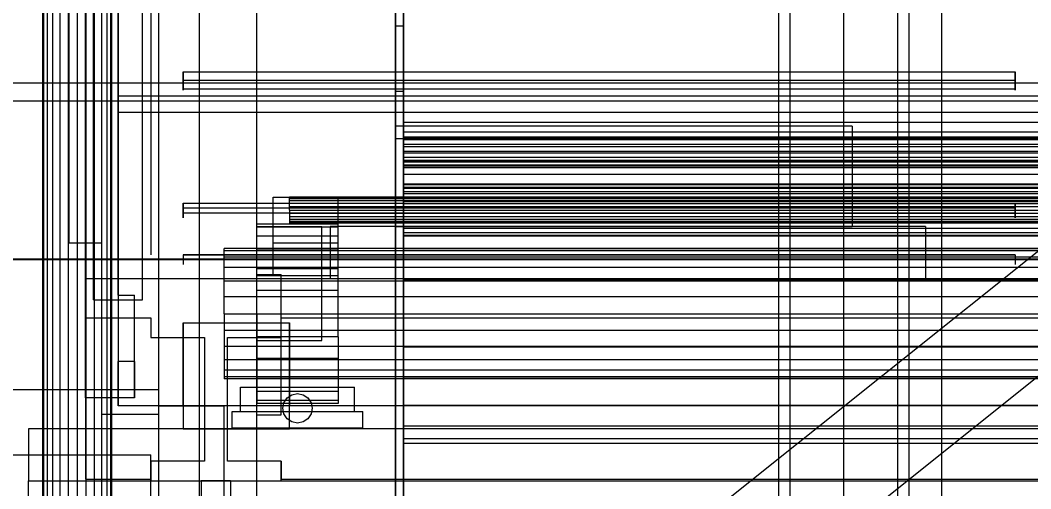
# Model space of a CAD drawing. Header units: millimetres. Extents: x -2500 to 58855, y -53268 to 6837.
# Drawn here: x -1485 to -865, y -34741 to -34454 of the extents above; entities that cross this region are included whole.
import ezdxf

# ---------------------------------------------------------------- set-up
doc = ezdxf.new("R2010")
doc.units = ezdxf.units.MM
for name, color, linetype, lineweight in [('COTAS_O', 1, 'Continuous', 0), ('COTAS_P', 1, 'Continuous', 0), ('COTAS_R', 1, 'Continuous', 0), ('frontal_briquetadora', 7, 'Continuous', 0), ('frontal_C01', 7, 'Continuous', 0), ('frontal_mezcladora', 7, 'Continuous', 0), ('frontal_secador', 7, 'Continuous', 0), ('frontal_tolva', 7, 'Continuous', 0)]:
    doc.layers.add(name, color=color, linetype=linetype, lineweight=lineweight)
doc.dimstyles.new('R19_100', dxfattribs={"dimtxt": 250, "dimasz": 150, "dimexe": 150, "dimexo": 80, "dimgap": 100, "dimtad": 1, "dimtih": 1, "dimtoh": 1, "dimdsep": 46, "dimcen": 0.09, "dimadec": 0, "dimazin": 0, "dimtfac": 1, "dimtdec": 4, "dimtofl": 0, "dimtmove": 0, "dimatfit": 3, "dimfxl": 1, "dimtolj": 1, "dimtzin": 0, "dimarcsym": 0})

# ---------------------------------------------------------------- blocks, each defined once
blk = doc.blocks.new('*D37')
at = {"layer": 'COTAS_R', "color": 0, "lineweight": -2, "transparency": 16777216}
for p, q in [((-1750, -35420), (-1750, -34450)), ((2600, -35420), (2600, -34450)), ((-1600, -34600), (2450, -34600))]:
    blk.add_line(p, q, dxfattribs=at)
at = {"layer": 'COTAS_R', "color": 0, "transparency": 16777216}
for points in [[(-1600, -34575), (-1600, -34625), (-1750, -34600)], [(2450, -34575), (2450, -34625), (2600, -34600)]]:
    blk.add_solid(points, dxfattribs=at)
at = {"layer": 'Defpoints', "color": 0, "transparency": 16777216}
for p in [(2600, -34600), (-1750, -35500), (2600, -35500)]:
    blk.add_point(p, dxfattribs=at)
blk = doc.blocks.new('*D44')
at = {"layer": 'COTAS_O', "color": 0, "lineweight": -2, "transparency": 16777216}
for p, q in [((-1400, -33700), (-630, -33700)), ((-780, -35850), (-780, -33850)), ((-1400, -36000), (-630, -36000))]:
    blk.add_line(p, q, dxfattribs=at)
at = {"layer": 'COTAS_O', "color": 0, "transparency": 16777216}
for points in [[(-805, -33850), (-755, -33850), (-780, -33700)], [(-805, -35850), (-755, -35850), (-780, -36000)]]:
    blk.add_solid(points, dxfattribs=at)
at = {"layer": 'Defpoints', "color": 0, "transparency": 16777216}
for p in [(-1480, -33700), (-780, -33700), (-1480, -36000)]:
    blk.add_point(p, dxfattribs=at)
blk = doc.blocks.new('*D46')
at = {"layer": 'COTAS_P', "color": 0, "lineweight": -2, "transparency": 16777216}
for p, q in [((-1320, -33000), (-550, -33000)), ((-700, -35850), (-700, -33150)), ((-1320, -36000), (-550, -36000))]:
    blk.add_line(p, q, dxfattribs=at)
at = {"layer": 'COTAS_P', "color": 0, "transparency": 16777216}
for points in [[(-725, -33150), (-675, -33150), (-700, -33000)], [(-725, -35850), (-675, -35850), (-700, -36000)]]:
    blk.add_solid(points, dxfattribs=at)
at = {"layer": 'Defpoints', "color": 0, "transparency": 16777216}
for p in [(-1400, -33000), (-700, -33000), (-1400, -36000)]:
    blk.add_point(p, dxfattribs=at)

msp = doc.modelspace()

# ---------------------------------------------------------------- linework, layer by layer
at = {"layer": 'frontal_briquetadora'}
for p, q in [((-1425, -34345), (-1425, -34510)), ((-1425, -34500), (-1425, -34345)), ((-1445, -34685), (-1445, -34350)), ((-1425, -34350), (-1425, -34685)), ((-1445, -34685), (-1445, -34420.934)), ((-1425, -34622.143), (-1425, -34420.934)), ((-1445, -34436.107), (-1445, -34685)), ((-1425, -34436.107), (-1425, -34662.857)), ((-1450, -34441.832), (-1450, -34460.24)), ((-1405, -34441.832), (-1405, -34460.24)), ((-1405, -34441.964), (-1405, -34460.706)), ((-1450, -34460.24), (-1450, -34477.746)), ((-1405, -34460.24), (-1405, -34477.746)), ((-1405, -34460.706), (-1405, -34478.788)), ((-1450, -34477.746), (-1450, -34494.147)), ((-1405, -34477.746), (-1405, -34494.147)), ((-1405, -34478.788), (-1405, -34496.056)), ((-1385, -34485.162), (-875, -34485.162)), ((-1385, -34486.667), (-1385, -34485.162)), ((-1385, -34485.162), (-1385, -34485.664)), ((-1385, -34486.971), (-1385, -34485.162)), ((-1385, -34485.664), (-1385, -34486.275)), ((-1385, -34486.275), (-1385, -34486.98)), ((-1385, -34488.165), (-1385, -34486.667)), ((-1385, -34489.47), (-1385, -34486.971)), ((-1385, -34486.98), (-1385, -34487.764)), ((-1385, -34487.764), (-1385, -34488.609)), ((-1385, -34489.657), (-1385, -34488.165)), ((-1385, -34488.609), (-1385, -34489.494)), ((-875, -34486.667), (-875, -34485.162)), ((-875, -34485.162), (-875, -34485.664)), ((-875, -34486.971), (-875, -34485.162)), ((-875, -34485.664), (-875, -34486.275)), ((-875, -34486.275), (-875, -34486.98)), ((-875, -34488.165), (-875, -34486.667)), ((-875, -34489.47), (-875, -34486.971)), ((-875, -34486.98), (-875, -34487.764)), ((-875, -34487.764), (-875, -34488.609)), ((-875, -34489.657), (-875, -34488.165)), ((-875, -34488.609), (-875, -34489.494)), ((-1450, -34494.147), (-1450, -34509.249)), ((-1405, -34494.147), (-1405, -34509.249)), ((-1385, -34492.157), (-1385, -34489.47)), ((-1385, -34489.494), (-1385, -34490.4)), ((-1385, -34491.141), (-1385, -34489.657)), ((-875, -34490.4), (-1385, -34490.4)), ((-1385, -34490.4), (-1385, -34492.18)), ((-1385, -34492.619), (-1385, -34491.141)), ((-1385, -34494.49), (-1385, -34492.157)), ((-1385, -34492.18), (-1385, -34493.8)), ((-1385, -34494.09), (-1385, -34492.619)), ((-1385, -34493.8), (-1385, -34495.113)), ((-1385, -34495.554), (-1385, -34494.09)), ((-1385, -34495.998), (-1385, -34494.49)), ((-1385, -34495.113), (-1385, -34496.003)), ((-875, -34492.157), (-875, -34489.47)), ((-875, -34489.494), (-875, -34490.4)), ((-875, -34491.141), (-875, -34489.657)), ((-875, -34490.4), (-875, -34492.18)), ((-875, -34492.619), (-875, -34491.141)), ((-875, -34494.49), (-875, -34492.157)), ((-875, -34492.18), (-875, -34493.8)), ((-875, -34494.09), (-875, -34492.619)), ((-875, -34493.8), (-875, -34495.113)), ((-875, -34495.554), (-875, -34494.09)), ((-875, -34495.998), (-875, -34494.49)), ((-875, -34495.113), (-875, -34496.003)), ((-1425, -34622.143), (-1425, -34500)), ((-620, -34500), (-1425, -34500)), ((-1405, -34496.056), (-1405, -34512.364)), ((-1385, -34496.233), (-1385, -34495.554)), ((-1385, -34495.554), (-875, -34495.554)), ((-1385, -34495.554), (-1385, -34496.378)), ((-1385, -34496.378), (-1385, -34495.998)), ((-1385, -34496.003), (-1385, -34496.387)), ((-1385, -34496.387), (-1385, -34496.233)), ((-875, -34496.233), (-875, -34495.554)), ((-875, -34495.554), (-875, -34496.378)), ((-875, -34496.378), (-875, -34495.998)), ((-875, -34496.003), (-875, -34496.387)), ((-875, -34496.387), (-875, -34496.233)), ((-1450, -34509.249), (-1450, -34522.876)), ((-1425, -34510), (-1425, -34690)), ((-620, -34510), (-1425, -34510)), ((-1405, -34509.249), (-1405, -34522.876)), ((-1405, -34512.364), (-1405, -34527.571)), ((-1255, -34518.4), (-1255, -34580)), ((-975, -34518.4), (-1255, -34518.4)), ((-975, -34518.4), (-975, -34580)), ((-1450, -34522.876), (-1450, -34534.867)), ((-1405, -34522.876), (-1405, -34534.867)), ((-1405, -34527.571), (-1405, -34541.548)), ((-1450, -34534.867), (-1450, -34545.083)), ((-1405, -34534.867), (-1405, -34545.083)), ((-1405, -34541.548), (-1405, -34554.176)), ((-1450, -34545.083), (-1450, -34553.403)), ((-1405, -34545.083), (-1405, -34553.403)), ((-1450, -34553.403), (-1450, -34559.73)), ((-1405, -34553.403), (-1405, -34559.73)), ((-1405, -34554.176), (-1405, -34565.346)), ((-1450, -34559.73), (-1450, -34563.989)), ((-1405, -34559.73), (-1405, -34563.989)), ((-1450, -34563.989), (-1450, -34566.132)), ((-1405, -34563.989), (-1405, -34566.132)), ((-1405, -34565.346), (-1405, -34574.965)), ((-1385, -34565.657), (-875, -34565.657)), ((-1385, -34566.549), (-1385, -34565.657)), ((-1385, -34565.657), (-1385, -34566.061)), ((-1385, -34568.221), (-1385, -34565.657)), ((-1385, -34566.061), (-1385, -34566.482)), ((-1385, -34566.482), (-1385, -34566.915)), ((-1385, -34567.43), (-1385, -34566.549)), ((-1385, -34566.915), (-1385, -34567.359)), ((-1385, -34567.359), (-1385, -34567.811)), ((-1385, -34568.299), (-1385, -34567.43)), ((-1385, -34567.811), (-1385, -34568.269)), ((-1385, -34570.888), (-1385, -34568.221)), ((-1385, -34568.269), (-1385, -34568.729)), ((-1385, -34569.157), (-1385, -34568.299)), ((-875, -34568.729), (-1385, -34568.729)), ((-1385, -34568.729), (-1385, -34570.933)), ((-1385, -34570.002), (-1385, -34569.157)), ((-875, -34566.549), (-875, -34565.657)), ((-875, -34565.657), (-875, -34566.061)), ((-875, -34568.221), (-875, -34565.657)), ((-875, -34566.061), (-875, -34566.482)), ((-875, -34566.482), (-875, -34566.915)), ((-875, -34567.43), (-875, -34566.549)), ((-875, -34566.915), (-875, -34567.359)), ((-875, -34567.359), (-875, -34567.811)), ((-875, -34568.299), (-875, -34567.43)), ((-875, -34567.811), (-875, -34568.269)), ((-875, -34570.888), (-875, -34568.221)), ((-875, -34568.269), (-875, -34568.729)), ((-875, -34569.157), (-875, -34568.299)), ((-875, -34568.729), (-875, -34570.933)), ((-875, -34570.002), (-875, -34569.157)), ((-1405, -34574.965), (-1405, -34582.949)), ((-1385, -34570.835), (-1385, -34570.002)), ((-1385, -34571.656), (-1385, -34570.835)), ((-1385, -34573.12), (-1385, -34570.888)), ((-1385, -34570.933), (-1385, -34572.828)), ((-1385, -34573.375), (-1385, -34571.656)), ((-1385, -34571.656), (-875, -34571.656)), ((-1385, -34571.656), (-1385, -34573.653)), ((-1385, -34572.828), (-1385, -34574.151)), ((-1385, -34574.466), (-1385, -34573.12)), ((-1385, -34574.445), (-1385, -34573.375)), ((-1385, -34573.653), (-1385, -34574.657)), ((-1385, -34574.151), (-1385, -34574.716)), ((-1385, -34574.716), (-1385, -34574.445)), ((-1385, -34574.657), (-1385, -34574.466)), ((-875, -34570.835), (-875, -34570.002)), ((-875, -34571.656), (-875, -34570.835)), ((-875, -34573.12), (-875, -34570.888)), ((-875, -34570.933), (-875, -34572.828)), ((-875, -34573.375), (-875, -34571.656)), ((-875, -34571.656), (-875, -34573.653)), ((-875, -34572.828), (-875, -34574.151)), ((-875, -34574.466), (-875, -34573.12)), ((-875, -34574.445), (-875, -34573.375)), ((-875, -34573.653), (-875, -34574.657)), ((-875, -34574.151), (-875, -34574.716)), ((-875, -34574.716), (-875, -34574.445)), ((-875, -34574.657), (-875, -34574.466)), ((-930, -34580), (-1295, -34580)), ((-1295, -34580), (-1295, -34612)), ((-1255, -34580), (-975, -34580)), ((-930, -34580), (-930, -34612)), ((-1405, -34582.949), (-1405, -34589.231)), ((-1405, -34589.231), (-1405, -34593.756)), ((-1405, -34593.756), (-1405, -34596.487)), ((-1405, -34596.487), (-1405, -34597.4)), ((-1385, -34597.328), (-1385, -34597.316)), ((-1385, -34597.316), (-875, -34597.316)), ((-1385, -34597.316), (-1385, -34597.357)), ((-1385, -34597.34), (-1385, -34597.328)), ((-1385, -34597.352), (-1385, -34597.34)), ((-1385, -34597.364), (-1385, -34597.352)), ((-1385, -34597.376), (-1385, -34597.364)), ((-1385, -34597.388), (-1385, -34597.376)), ((-1385, -34597.385), (-1385, -34597.398)), ((-1385, -34597.4), (-1385, -34597.388)), ((-875, -34597.4), (-1385, -34597.4)), ((-1385, -34597.4), (-1385, -34600.003)), ((-1385, -34600.003), (-1385, -34602.091)), ((-875, -34597.328), (-875, -34597.316)), ((-875, -34597.316), (-875, -34597.357)), ((-875, -34597.34), (-875, -34597.328)), ((-875, -34597.352), (-875, -34597.34)), ((-875, -34597.364), (-875, -34597.352)), ((-875, -34597.376), (-875, -34597.364)), ((-875, -34597.388), (-875, -34597.376)), ((-875, -34597.385), (-875, -34597.398)), ((-875, -34597.4), (-875, -34597.388)), ((-875, -34597.4), (-875, -34600.003)), ((-875, -34600.003), (-875, -34602.091)), ((-1385, -34602.091), (-1385, -34603.25)), ((-875, -34602.091), (-875, -34603.25)), ((-655, -34612), (-1445, -34612)), ((-1445, -34612), (-1445, -34735)), ((-1445, -34612), (-1445, -34636)), ((-930, -34612), (-1295, -34612)), ((-1425, -34622.143), (-1415, -34622.143)), ((-1415, -34685), (-1415, -34622.143)), ((-1415, -34662.857), (-1415, -34622.143)), ((-1445, -34636), (-1405, -34636)), ((-1445, -34636), (-1445, -34735)), ((-1405, -34636), (-1405, -34648)), ((-1325, -34636), (-770, -34636)), ((-1325, -34648), (-1325, -34636)), ((-1385, -34639), (-1320, -34639)), ((-1385, -34690), (-1385, -34639)), ((-1385, -34639), (-1385, -34704)), ((-1320, -34639), (-1320, -34690)), ((-1320, -34704), (-1320, -34639)), ((-1405, -34648), (-1372, -34648)), ((-1372, -34648), (-1372, -34724)), ((-1358, -34648), (-1325, -34648)), ((-1358, -34724), (-1358, -34648)), ((-1425, -34690), (-1425, -34662.857)), ((-1415, -34662.857), (-1425, -34662.857)), ((-1415, -34662.857), (-1415, -34685)), ((-1415, -34685), (-1445, -34685)), ((-1425, -34685), (-1445, -34685)), ((-1385, -34690), (-1425, -34690)), ((-620, -34690), (-1425, -34690)), ((-1320, -34690), (-1385, -34690)), ((-1385, -34690), (-1385, -34704)), ((-740, -34690), (-1320, -34690)), ((-1320, -34704), (-1320, -34690)), ((-570, -34704), (-1480, -34704)), ((-1480, -34704), (-1480, -34736)), ((-1385, -34704), (-1320, -34704)), ((-1405, -34735), (-1405, -34724)), ((-1405, -34724), (-1405, -34736)), ((-1372, -34724), (-1405, -34724)), ((-1325, -34724), (-1358, -34724)), ((-1325, -34736), (-1325, -34724)), ((-1325, -34724), (-1325, -34735)), ((-1480, -34736), (-570, -34736)), ((-1480, -34736), (-460, -34736)), ((-1480, -34760), (-1480, -34736)), ((-1445, -34735), (-1405, -34735)), ((-1405, -34735), (-1405, -34736)), ((-1405, -34736), (-1325, -34736)), ((-1356, -34736), (-1374, -34736)), ((-1374, -34736), (-1374, -34940)), ((-1356, -34736), (-1356, -34940)), ((-1325, -34736), (-1325, -34735)), ((-1325, -34735), (-770, -34735))]:
    msp.add_line(p, q, dxfattribs=at)
at = {"layer": 'frontal_C01'}
for p, q in [((-1020, -35975), (-1020, -33288.062)), ((-1013, -35975), (-1013, -33288.062)), ((-947, -35975), (-947, -33288.062)), ((-940, -35975), (-940, -33288.062))]:
    msp.add_line(p, q, dxfattribs=at)
at = {"layer": 'frontal_mezcladora'}
for p, q in [((-980, -35980), (-980, -33390)), ((-920, -35980), (-920, -33390)), ((-1471.2, -34900), (-1471.2, -33450)), ((-1470.478, -34900), (-1470.478, -33450)), ((-1468.36, -34900), (-1468.36, -33450)), ((-1464.991, -34900), (-1464.991, -33450)), ((-1460.6, -34900), (-1460.6, -33450)), ((-1455.487, -34900), (-1455.487, -33450)), ((-1450, -33450), (-1450, -34900)), ((-1444.513, -34900), (-1444.513, -33450)), ((-1439.4, -34900), (-1439.4, -33450)), ((-1435.009, -34900), (-1435.009, -33450)), ((-1431.64, -34900), (-1431.64, -33450)), ((-1429.522, -34900), (-1429.522, -33450)), ((-1428.8, -34900), (-1428.8, -33450)), ((-1495, -34720), (-1405, -34720)), ((-1405, -34820), (-1405, -34720))]:
    msp.add_line(p, q, dxfattribs=at)
at = {"layer": 'frontal_secador'}
for p, q in [((-1400, -35335), (-1400, -33065)), ((-1375, -35335), (-1375, -33065)), ((-1375, -34825), (-1375, -33065)), ((-1400, -35350), (-1400, -33100)), ((-1340, -35350), (-1340, -33100)), ((-1440, -34625), (-1440, -33605)), ((-1410, -34625), (-1410, -33605)), ((-1455, -34590), (-1455, -33640)), ((-1435, -34590), (-1435, -33640)), ((-1255, -34457), (-1255, -34217)), ((-1250, -34217), (-1250, -34457)), ((-1250, -34276), (-1250, -34516)), ((-1250, -34282), (-1250, -34522)), ((-1255, -34286), (-1255, -34526)), ((-1250, -34526), (-1250, -34286)), ((-1435, -34695), (-1435, -34415)), ((-1400, -34695), (-1400, -34415)), ((-1400, -34680), (-1400, -34430)), ((-1255, -34526), (-1255, -34457)), ((-1255, -34457), (-1250, -34457)), ((-1250, -34457), (-1250, -34526)), ((-1255, -34807), (-1255, -34497)), ((-1255, -34497), (-1255, -34566)), ((-1255, -34497), (-1250, -34497)), ((-1250, -34497), (-1250, -34807)), ((-1250, -34566), (-1250, -34497)), ((-1250, -34516), (1250, -34516)), ((-1250, -34516), (-1250, -34522)), ((-1255, -34526), (-1250, -34526)), ((-1250, -34522), (1250, -34522)), ((-1250, -34522), (-1250, -34526)), ((-1250, -34522), (-1250, -34526.659)), ((-1250, -34525), (-1250, -34522)), ((-1250, -34529.659), (-1250, -34525)), ((-1250, -34525), (1250, -34525)), ((1250, -34526), (-1250, -34526)), ((-1250, -34526.659), (1250, -34526.659)), ((-1250, -34526.659), (-1250, -34529.659)), ((-1250, -34526.659), (-1250, -34531)), ((1250, -34529.659), (-1250, -34529.659)), ((-1250, -34534), (-1250, -34529.659)), ((-1250, -34531), (1250, -34531)), ((-1250, -34531), (-1250, -34534)), ((-1250, -34531), (-1250, -34534.728)), ((1250, -34534), (-1250, -34534)), ((-1250, -34537.728), (-1250, -34534)), ((-1250, -34534.728), (1250, -34534.728)), ((-1250, -34534.728), (-1250, -34537.728)), ((-1250, -34534.728), (-1250, -34537.588)), ((-1250, -34537.588), (1250, -34537.588)), ((-1250, -34537.588), (-1250, -34540.588)), ((-1250, -34537.588), (-1250, -34539.387)), ((1250, -34537.728), (-1250, -34537.728)), ((-1250, -34540.588), (-1250, -34537.728)), ((-1250, -34539.387), (1250, -34539.387)), ((-1250, -34539.387), (-1250, -34542.387)), ((-1250, -34539.387), (-1250, -34540)), ((-1250, -34540), (1250, -34540)), ((-1250, -34540), (-1250, -34543)), ((1250, -34540.588), (-1250, -34540.588)), ((-1250, -34542.387), (-1250, -34540.588)), ((1250, -34542.387), (-1250, -34542.387)), ((-1250, -34543), (-1250, -34542.387)), ((1250, -34543), (-1250, -34543)), ((-1250, -34544), (-1250, -34556)), ((1250, -34544), (-1250, -34544)), ((-1250, -34548), (-1250, -34544)), ((-1250, -34560), (-1250, -34548)), ((-1250, -34548), (1250, -34548)), ((-1250, -34556.709), (-1250, -34554)), ((1250, -34554), (-1250, -34554)), ((-1250, -34554.545), (-1250, -34554)), ((-1250, -34556.144), (-1250, -34554.545)), ((1250, -34554.545), (-1250, -34554.545)), ((-1250, -34556), (-1250, -34866)), ((1250, -34556), (-1250, -34556)), ((-1250, -34562), (-1250, -34556)), ((-1250, -34556), (-1250, -34560)), ((-1250, -34558.686), (-1250, -34556.144)), ((1250, -34556.144), (-1250, -34556.144)), ((-1250, -34564.651), (-1250, -34556.709)), ((1250, -34556.709), (-1250, -34556.709)), ((-1330, -34562), (-1290, -34562)), ((-1330, -34590), (-1330, -34562)), ((-1320, -34562.273), (-1320, -34562)), ((1320, -34562), (-1320, -34562)), ((-1320, -34563.072), (-1320, -34562.273)), ((1320, -34562.273), (-1320, -34562.273)), ((-1320, -34564.343), (-1320, -34563.072)), ((1320, -34563.072), (-1320, -34563.072)), ((-1290, -34590), (-1290, -34562)), ((-1250, -34562), (-1250, -34558.686)), ((1250, -34558.686), (-1250, -34558.686)), ((1250, -34560), (-1250, -34560)), ((-1250, -34565.859), (-1250, -34562)), ((1250, -34562), (-1250, -34562)), ((-1250, -34562), (-1250, -34872)), ((-1250, -34566), (-1250, -34562)), ((-1320, -34566), (-1320, -34564.343)), ((1320, -34564.343), (-1320, -34564.343)), ((-1320, -34567.929), (-1320, -34566)), ((1320, -34566), (-1320, -34566)), ((-1320, -34570), (-1320, -34567.929)), ((1320, -34567.929), (-1320, -34567.929)), ((-1255, -34566), (-1255, -34876)), ((-1250, -34566), (-1255, -34566)), ((-1250, -34577.285), (-1250, -34564.651)), ((1250, -34564.651), (-1250, -34564.651)), ((-1250, -34570), (-1250, -34565.859)), ((1250, -34565.859), (-1250, -34565.859)), ((-1250, -34876), (-1250, -34566)), ((-1250, -34566), (1250, -34566)), ((-1320, -34570), (-1320, -34572.071)), ((-1320, -34570), (1320, -34570)), ((-1320, -34572.071), (-1320, -34574)), ((1320, -34572.071), (-1320, -34572.071)), ((-1320, -34574), (-1320, -34575.657)), ((1320, -34574), (-1320, -34574)), ((-1320, -34575.657), (-1320, -34576.928)), ((1320, -34575.657), (-1320, -34575.657)), ((-1250, -34570), (-1250, -34574.141)), ((-1250, -34570), (1250, -34570)), ((-1250, -34574.141), (-1250, -34578)), ((1250, -34574.141), (-1250, -34574.141)), ((-1340, -34580.374), (-1340, -34578.5)), ((-1290, -34578.5), (-1340, -34578.5)), ((-1340, -34580), (-1300, -34580)), ((-1340, -34610), (-1340, -34580)), ((-1340, -34585.869), (-1340, -34580.374)), ((-1290, -34580.374), (-1340, -34580.374)), ((-1320, -34576.928), (-1320, -34577.727)), ((1320, -34576.928), (-1320, -34576.928)), ((-1320, -34577.727), (-1320, -34578)), ((1320, -34577.727), (-1320, -34577.727)), ((1320, -34578), (-1320, -34578)), ((-1300, -34610), (-1300, -34580)), ((-1290, -34580.374), (-1290, -34578.5)), ((-1290, -34585.869), (-1290, -34580.374)), ((-1250, -34593.75), (-1250, -34577.285)), ((1250, -34577.285), (-1250, -34577.285)), ((-1250, -34578), (-1250, -34581.314)), ((1250, -34578), (-1250, -34578)), ((-1250, -34581.314), (-1250, -34583.856)), ((1250, -34581.314), (-1250, -34581.314)), ((-1340, -34594.609), (-1340, -34585.869)), ((-1290, -34585.869), (-1340, -34585.869)), ((-1290, -34594.609), (-1290, -34585.869)), ((-1250, -34583.856), (-1250, -34585.455)), ((1250, -34583.856), (-1250, -34583.856)), ((-1250, -34585.455), (-1250, -34586)), ((1250, -34585.455), (-1250, -34585.455)), ((1250, -34586), (-1250, -34586)), ((-1455, -34590), (-1435, -34590)), ((-1360, -34594.863), (-1360, -34593.5)), ((1360, -34593.5), (-1360, -34593.5)), ((-1330, -34590), (-1290, -34590)), ((-1330, -34610), (-1330, -34590)), ((-1290, -34610), (-1290, -34590)), ((-1250, -34612.924), (-1250, -34593.75)), ((1250, -34593.75), (-1250, -34593.75)), ((-1360, -34598.859), (-1360, -34594.863)), ((1360, -34594.863), (-1360, -34594.863)), ((-1360, -34605.216), (-1360, -34598.859)), ((1360, -34598.859), (-1360, -34598.859)), ((-1340, -34606), (-1340, -34594.609)), ((-1290, -34594.609), (-1340, -34594.609)), ((-1290, -34606), (-1290, -34594.609)), ((-1360, -34613.5), (-1360, -34605.216)), ((1360, -34605.216), (-1360, -34605.216)), ((-1340, -34619.265), (-1340, -34606)), ((-1290, -34606), (-1340, -34606)), ((-1290, -34619.265), (-1290, -34606)), ((-1340, -34609.5), (-1325, -34609.5)), ((-1340, -34695.5), (-1340, -34609.5)), ((-1340, -34610), (-1300, -34610)), ((-1340, -34650), (-1340, -34610)), ((-1330, -34610), (-1290, -34610)), ((-1325, -34695.5), (-1325, -34609.5)), ((-1300, -34650), (-1300, -34610)), ((-1360, -34623.147), (-1360, -34613.5)), ((1360, -34613.5), (-1360, -34613.5)), ((-1250, -34633.5), (-1250, -34612.924)), ((1250, -34612.924), (-1250, -34612.924)), ((-1440, -34625), (-1410, -34625)), ((-1360, -34633.5), (-1360, -34623.147)), ((1360, -34623.147), (-1360, -34623.147)), ((-1340, -34633.5), (-1340, -34619.265)), ((-1290, -34619.265), (-1340, -34619.265)), ((-1290, -34633.5), (-1290, -34619.265)), ((-1360, -34633.5), (-1360, -34643.853)), ((-1360, -34633.5), (1360, -34633.5)), ((-1340, -34633.5), (-1340, -34647.735)), ((-1340, -34633.5), (-1290, -34633.5)), ((-1290, -34647.735), (-1290, -34633.5)), ((-1250, -34633.5), (-1250, -34654.076)), ((-1250, -34633.5), (1250, -34633.5)), ((-1360, -34643.853), (-1360, -34653.5)), ((1360, -34643.853), (-1360, -34643.853)), ((-1340, -34647.735), (-1340, -34661)), ((-1290, -34647.735), (-1340, -34647.735)), ((-1340, -34650), (-1300, -34650)), ((-1290, -34647.735), (-1290, -34661)), ((-1360, -34653.5), (-1360, -34661.784)), ((1360, -34653.5), (-1360, -34653.5)), ((-1250, -34654.076), (-1250, -34673.25)), ((1250, -34654.076), (-1250, -34654.076)), ((-1360, -34661.784), (-1360, -34668.141)), ((1360, -34661.784), (-1360, -34661.784)), ((-1340, -34661), (-1340, -34672.391)), ((-1290, -34661), (-1340, -34661)), ((-1290, -34661), (-1290, -34672.391)), ((-1360, -34668.141), (-1360, -34672.137)), ((1360, -34668.141), (-1360, -34668.141)), ((-1360, -34672.137), (-1360, -34673.5)), ((1360, -34672.137), (-1360, -34672.137)), ((1360, -34673.5), (-1360, -34673.5)), ((-1340, -34672.391), (-1340, -34681.131)), ((-1290, -34672.391), (-1340, -34672.391)), ((-1290, -34672.391), (-1290, -34681.131)), ((-1250, -34673.25), (-1250, -34689.715)), ((1250, -34673.25), (-1250, -34673.25)), ((-1820, -34680), (-1400, -34680)), ((-1350, -34678.5), (-1280, -34678.5)), ((-1350, -34693.5), (-1350, -34678.5)), ((-1280, -34693.5), (-1280, -34678.5)), ((-1340, -34681.131), (-1340, -34686.626)), ((-1290, -34681.131), (-1340, -34681.131)), ((-1340, -34686.626), (-1340, -34688.5)), ((-1290, -34686.626), (-1340, -34686.626)), ((-1323.315, -34688.056), (-1321.364, -34685.136)), ((-1321.364, -34685.136), (-1318.444, -34683.185)), ((-1318.444, -34683.185), (-1315, -34682.5)), ((-1315, -34682.5), (-1311.556, -34683.185)), ((-1311.556, -34683.185), (-1308.636, -34685.136)), ((-1308.636, -34685.136), (-1306.685, -34688.056)), ((-1290, -34681.131), (-1290, -34686.626)), ((-1290, -34686.626), (-1290, -34688.5)), ((-1400, -34690), (-1360, -34690)), ((-1400, -34750), (-1400, -34690)), ((-1360, -34750), (-1360, -34690)), ((-1290, -34688.5), (-1340, -34688.5)), ((-1324, -34691.5), (-1323.315, -34688.056)), ((-1323.315, -34694.944), (-1324, -34691.5)), ((-1306.685, -34688.056), (-1306, -34691.5)), ((-1306, -34691.5), (-1306.685, -34694.944)), ((-1250, -34689.715), (-1250, -34702.349)), ((1250, -34689.715), (-1250, -34689.715)), ((-1435, -34695), (-1400, -34695)), ((-1355, -34693.5), (-1275, -34693.5)), ((-1355, -34703.5), (-1355, -34693.5)), ((-1350, -34693.5), (-1280, -34693.5)), ((-1340, -34695.5), (-1325, -34695.5)), ((-1321.364, -34697.864), (-1323.315, -34694.944)), ((-1318.444, -34699.815), (-1321.364, -34697.864)), ((-1308.636, -34697.864), (-1311.556, -34699.815)), ((-1306.685, -34694.944), (-1308.636, -34697.864)), ((-1275, -34703.5), (-1275, -34693.5)), ((-1355, -34703.5), (-1275, -34703.5)), ((-1315, -34700.5), (-1318.444, -34699.815)), ((-1311.556, -34699.815), (-1315, -34700.5)), ((-1250, -34702.349), (-1250, -34710.291)), ((1250, -34702.349), (-1250, -34702.349)), ((-1250, -34710.291), (-1250, -34713)), ((1250, -34710.291), (-1250, -34710.291)), ((1250, -34713), (-1250, -34713))]:
    msp.add_line(p, q, dxfattribs=at)
at = {"layer": 'frontal_tolva'}
for p, q in [((-1763.733, -35316.567), (-716.733, -34479.567)), ((-1821.5, -34492), (1821.5, -34492)), ((-1821.5, -34503), (1821.5, -34503)), ((-1726.267, -35363.433), (-679.267, -34526.433))]:
    msp.add_line(p, q, dxfattribs=at)

# ---------------------------------------------------------------- dimensions: what is measured, and where the dimension line sits
at = {"layer": 'COTAS_O'}
dim = msp.add_aligned_dim(p1=(-1480, -36000), p2=(-1480, -33700), distance=-700, text='<> O', dimstyle='R19_100', dxfattribs=at)
dim.commit()
dim.dimension.update_dxf_attribs({"geometry": '*D44', "text_midpoint": (-780, -34850)})
at = {"layer": 'COTAS_P'}
dim = msp.add_aligned_dim(p1=(-1400, -36000), p2=(-1400, -33000), distance=-700, text='<> P', dimstyle='R19_100', dxfattribs=at)
dim.commit()
dim.dimension.update_dxf_attribs({"geometry": '*D46', "text_midpoint": (-700, -34500)})
at = {"layer": 'COTAS_R'}
dim = msp.add_aligned_dim(p1=(-1750, -35500), p2=(2600, -35500), distance=900, text='<> R', dimstyle='R19_100', dxfattribs=at)
dim.commit()
dim.dimension.update_dxf_attribs({"geometry": '*D37', "text_midpoint": (425, -34600)})

doc.saveas('drawing.dxf')
